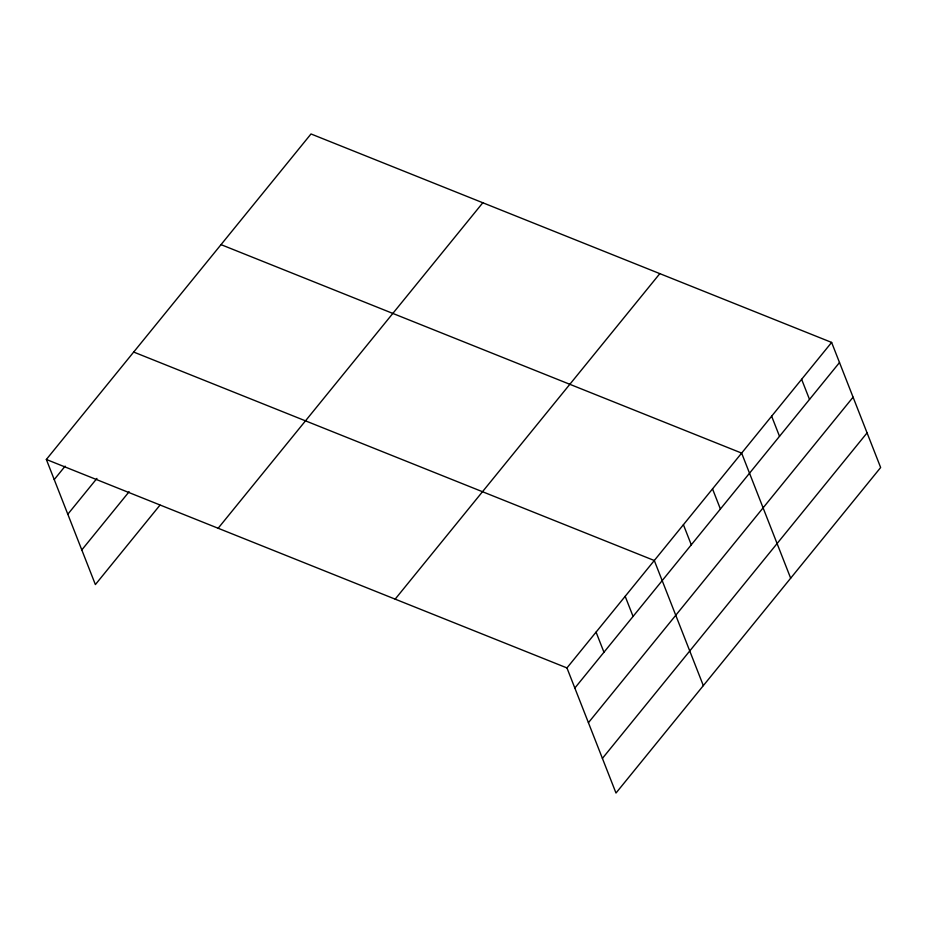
<?xml version="1.0" encoding="UTF-8"?>
<svg xmlns="http://www.w3.org/2000/svg" width="927" height="927" viewBox="0 0 927 927"><rect width="100%" height="100%" fill="white"/><g stroke="black" fill="none" stroke-linecap="round" stroke-linejoin="round"><path stroke-width="1.39" d="M46.35 459.468L311.008 133.963L831.623 342.422L880.65 467.532L615.991 793.037L566.953 667.927L46.35 459.468L95.377 584.578L159.977 505.134M54.229 479.583L65.145 466.154M67.81 514.23L96.929 478.425M81.796 549.931L129.108 491.739M218.146 528.263L482.816 202.758M395.157 599.132L659.815 273.639M566.953 667.927L831.623 342.422M574.844 688.043L839.503 362.538M588.425 722.689L853.083 397.185M602.411 758.39L867.069 432.886M221.032 244.635L741.635 453.094L790.661 578.205M133.685 352.051L654.3 560.511L703.326 685.621M801.623 379.317L809.514 399.433M771.635 416.2L779.514 436.316M712.527 488.9L720.406 509.016M683.408 524.705L691.299 544.821M625.18 596.316L633.071 616.432M596.073 632.121L603.952 652.237"/></g></svg>
